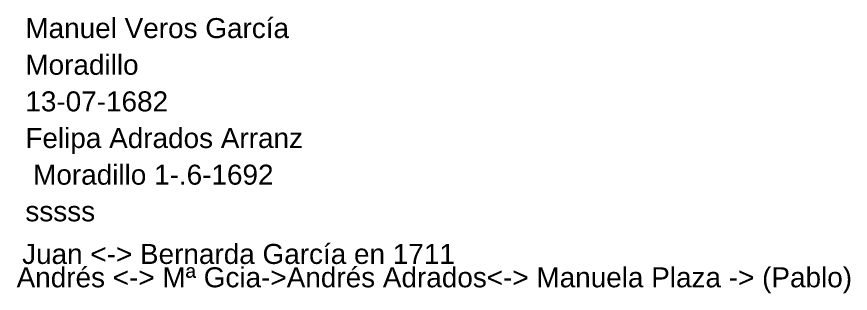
# Model space of a CAD drawing. Header units: millimetres. Extents: x -16844 to 23151, y -8543 to 4892.
# Drawn here: x 23067.6 to 23151, y -8543 to -8515.3 of the extents above; entities that cross this region are included whole.
import ezdxf

# ---------------------------------------------------------------- set-up
doc = ezdxf.new("R2010")
doc.units = ezdxf.units.MM
doc.styles.add('Arial', font='arial.ttf', dxfattribs={"height": 0.01})

# ---------------------------------------------------------------- blocks, each defined once
blk = doc.blocks.new('Casilla')
at = {"style": 'Arial'}
for tag, p in [('NOMBRE', (0.878, 8.083)), ('LUGAR_NACIMIENTO', (0.878, 4.417)), ('FECHA', (0.878, 0.75))]:
    blk.add_attdef(tag, p, '', height=2, dxfattribs=at)
blk = doc.blocks.new('Hermanos')
at = {"style": 'Arial'}
blk.add_attdef('NOMBRE', (0, 0), '', height=2, dxfattribs=at)

msp = doc.modelspace()

# ---------------------------------------------------------------- block references
for name, p, values in [('Casilla', (23067.547, -8525.499), {'NOMBRE': 'Manuel Veros García', 'LUGAR_NACIMIENTO': 'Moradillo', 'FECHA': '13-07-1682'}), ('Casilla', (23067.547, -8536.499), {'NOMBRE': 'Felipa Adrados Arranz', 'LUGAR_NACIMIENTO': ' Moradillo 1-.6-1692', 'FECHA': 'sssss'}), ('Hermanos', (23068.097, -8540.015), {'NOMBRE': 'Juan <-> Bernarda García en 1711'})]:
    msp.add_blockref(name, p).add_auto_attribs(values)
ref = msp.add_blockref('Hermanos', (23067.549, -8542.353))
ref.add_attrib('NOMBRE', 'Andrés <-> Mª Gcia->Andrés Adrados<-> Manuela Plaza -> (Pablo)', (23067.549, -8542.353), dxfattribs={"color": 4, "height": 2, "style": 'Arial'})

doc.saveas('drawing.dxf')
